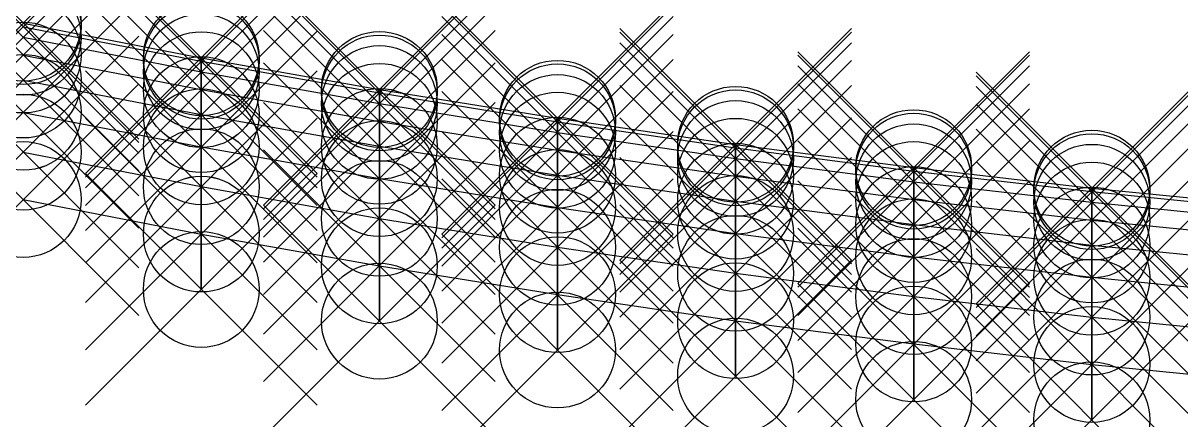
# Model space of a CAD drawing. Header units: inches. Extents: x 0.5 to 40.5, y -2.1 to 1.9.
# Drawn here: x 0.5 to 10.5, y -1.56 to 1.87 of the extents above; entities that cross this region are included whole.
import ezdxf

# ---------------------------------------------------------------- set-up
doc = ezdxf.new("R2010")
doc.units = ezdxf.units.IN
doc.header["$MEASUREMENT"] = 0
doc.header["$PDMODE"] = 35
for name, color, linetype in [('GF_Glass_01', 210, 'Continuous'), ('GF_Glass_04', 210, 'Continuous'), ('GF_Glass_05', 210, 'Continuous'), ('MF_horizontal', 104, 'Continuous'), ('MF_vertical', 44, 'Continuous'), ('NF_Glassload', 150, 'Continuous'), ('NF_RestraintsXYZ', 70, 'Continuous'), ('NF_Windload_01', 40, 'Continuous'), ('NF_Windload_02', 40, 'Continuous'), ('NF_Windload_03', 40, 'Continuous'), ('NF_Windload_04', 40, 'Continuous'), ('NF_Windload_05', 40, 'Continuous'), ('NF_Windload_06', 40, 'Continuous'), ('NF_Windload_07', 40, 'Continuous'), ('NF_Windload_08', 40, 'Continuous'), ('NF_Windload_09', 40, 'Continuous'), ('NF_Windload_10', 40, 'Continuous'), ('NF_Windload_11', 40, 'Continuous'), ('NF_Windload_12', 40, 'Continuous'), ('NF_Windload_13', 40, 'Continuous'), ('NF_Windload_14', 40, 'Continuous'), ('NF_Windload_15', 40, 'Continuous')]:
    doc.layers.add(name, color=color, linetype=linetype)

msp = doc.modelspace()

# ---------------------------------------------------------------- linework, layer by layer
for p, q in [((0.4998580888927862, 1.866313794463165, 12.5), (2.038319627354333, 1.567949660812326, 12.5)), ((0.4998580888927862, 1.835824373155242, 10.9375), (2.038319627354333, 1.537460239504407, 10.9375)), ((0.4998580888927862, 1.835819326739073, 14.0625), (2.038319627354333, 1.537455193088235, 14.0625)), ((0.4998580888927862, 1.744179142502479, 9.375), (2.038319627354333, 1.44581500885164, 9.375000000000004)), ((0.4998580888927862, 1.744174097153353, 15.625), (2.038319627354333, 1.445809963502516, 15.625)), ((0.4998580888927862, 1.590870448613697, 17.1875), (2.038319627354333, 1.292506314962858, 17.1875)), ((0.4998580888927862, 1.590865798106597, 7.8125), (2.038319627354333, 1.292501664455759, 7.8125)), ((2.038319627354333, 1.567949660812326, 12.5), (3.576781165815879, 1.294282556165435, 12.5)), ((2.038319627354333, 1.537455193088235, 14.0625), (2.038319627354333, 1.567949660812326, 12.5)), ((2.038319627354333, 1.567949660812326, 12.5), (2.038319627354333, 1.537460239504405, 10.9375)), ((2.038319627354333, 1.537460239504405, 10.9375), (3.57678116581588, 1.263793134857514, 10.9375)), ((2.038319627354333, 1.537460239504405, 10.9375), (2.038319627354333, 1.445815008851641, 9.375)), ((2.038319627354333, 1.537455193088235, 14.0625), (3.57678116581588, 1.263788088441342, 14.0625)), ((2.038319627354333, 1.445809963502515, 15.625), (2.038319627354333, 1.537455193088235, 14.0625)), ((2.038319627354333, 1.445815008851641, 9.375), (3.57678116581588, 1.172147904204748, 9.375)), ((2.038319627354333, 1.445815008851641, 9.375), (2.038319627354333, 1.292501664455759, 7.8125)), ((2.038319627354333, 1.445809963502515, 15.625), (3.576781165815879, 1.172142858855623, 15.625)), ((2.038319627354333, 1.292506314962858, 17.1875), (2.038319627354333, 1.445809963502515, 15.625)), ((0.4998580888927862, 1.37522557241392, 18.74999999999999), (2.038319627354333, 1.07686143876305, 18.75000000000001)), ((0.4998580888927862, 1.37520574255595, 6.250000000000005), (2.038319627354333, 1.076841608905084, 6.25)), ((2.038319627354333, 1.292506314962858, 17.1875), (3.576781165815879, 1.018839210315965, 17.1875)), ((2.038319627354333, 1.07686143876305, 18.75), (2.038319627354333, 1.292506314962858, 17.1875)), ((2.038319627354333, 1.292501664455759, 7.8125), (3.57678116581588, 1.018834559808866, 7.8125)), ((2.038319627354333, 1.292501664455759, 7.8125), (2.038319627354333, 1.076841608905084, 6.25)), ((3.57678116581588, 1.294282556165434, 12.5), (5.115242704277426, 1.045074028357094, 12.5)), ((3.57678116581588, 1.263788088441342, 14.0625), (3.57678116581588, 1.294282556165434, 12.5)), ((3.57678116581588, 1.294282556165434, 12.5), (3.57678116581588, 1.263793134857512, 10.9375)), ((3.57678116581588, 1.263793134857512, 10.9375), (5.115242704277427, 1.014584607049174, 10.9375)), ((3.57678116581588, 1.263793134857512, 10.9375), (3.57678116581588, 1.17214790420475, 9.375)), ((3.57678116581588, 1.263788088441342, 14.0625), (5.115242704277427, 1.014579560633002, 14.0625)), ((3.576781165815879, 1.172142858855623, 15.625), (3.57678116581588, 1.263788088441342, 14.0625)), ((3.57678116581588, 1.17214790420475, 9.375), (5.115242704277428, 0.9229393763964091, 9.374999999999996)), ((3.57678116581588, 1.17214790420475, 9.375), (3.57678116581588, 1.018834559808867, 7.812500000000001)), ((3.576781165815879, 1.172142858855623, 15.625), (5.115242704277427, 0.9229343310472846, 15.625)), ((3.57678116581588, 1.018839210315964, 17.1875), (3.576781165815879, 1.172142858855623, 15.625)), ((0.4998580888927862, 1.096452684824882, 20.31249999999995), (2.038319627354333, 0.7980885511738067, 20.3125)), ((0.4998580888927862, 1.096424796415012, 4.687500000000044), (2.038319627354333, 0.798060662763944, 4.6875)), ((2.038319627354333, 1.07686143876305, 18.75), (3.576781165815879, 0.8031943341161587, 18.74999999999999)), ((2.038319627354333, 0.7980885511738067, 20.3125), (2.038319627354333, 1.07686143876305, 18.75)), ((2.038319627354333, 1.076841608905084, 6.25), (3.576781165815879, 0.803174504258191, 6.249999999999998)), ((2.038319627354333, 1.076841608905084, 6.25), (2.038319627354333, 0.7980606627639444, 4.687500000000002)), ((3.57678116581588, 1.018839210315964, 17.1875), (5.115242704277426, 0.7696306825076271, 17.1875)), ((3.57678116581588, 0.80319433411616, 18.75), (3.57678116581588, 1.018839210315964, 17.1875)), ((3.57678116581588, 1.018834559808867, 7.812500000000001), (5.115242704277427, 0.7696260320005286, 7.812499999999998)), ((3.57678116581588, 1.018834559808867, 7.812500000000001), (3.576781165815879, 0.803174504258191, 6.249999999999998)), ((5.115242704277426, 1.045074028357094, 12.5), (6.653704242738973, 0.8201172335766167, 12.5)), ((5.115242704277427, 1.014579560633002, 14.0625), (5.115242704277426, 1.045074028357094, 12.5)), ((5.115242704277426, 1.045074028357094, 12.5), (5.115242704277427, 1.014584607049174, 10.9375)), ((5.115242704277427, 1.014584607049174, 10.9375), (6.653704242738973, 0.7896278122686964, 10.9375)), ((5.115242704277427, 1.014584607049174, 10.9375), (5.115242704277428, 0.9229393763964091, 9.374999999999996)), ((5.115242704277427, 1.014579560633002, 14.0625), (6.653704242738973, 0.7896227658525249, 14.0625)), ((5.115242704277427, 0.9229343310472846, 15.625), (5.115242704277427, 1.014579560633002, 14.0625)), ((5.115242704277428, 0.9229393763964091, 9.374999999999996), (6.653704242738973, 0.6979825816159327, 9.375)), ((5.115242704277428, 0.9229393763964091, 9.374999999999996), (5.115242704277427, 0.7696260320005286, 7.812499999999998)), ((5.115242704277427, 0.9229343310472846, 15.625), (6.653704242738973, 0.6979775362668064, 15.625)), ((5.115242704277426, 0.7696306825076271, 17.1875), (5.115242704277427, 0.9229343310472846, 15.625)), ((3.57678116581588, 0.80319433411616, 18.75), (5.115242704277428, 0.553985806307818, 18.75)), ((3.576781165815879, 0.5244214465269164, 20.3125), (3.57678116581588, 0.80319433411616, 18.75)), ((3.576781165815879, 0.803174504258191, 6.249999999999998), (5.115242704277428, 0.553965976449853, 6.25)), ((3.576781165815879, 0.803174504258191, 6.249999999999998), (3.57678116581588, 0.5243935581170511, 4.687499999999998)), ((6.653704242738972, 0.820117233576618, 12.5), (8.192165781200522, 0.6192357158043666, 12.5)), ((6.653704242738973, 0.7896227658525249, 14.0625), (6.653704242738972, 0.820117233576618, 12.5)), ((6.653704242738972, 0.820117233576618, 12.5), (6.653704242738973, 0.7896278122686964, 10.9375)), ((0.4998580888927862, 0.7533065046533451, 21.8749999999999), (2.038319627354333, 0.4549423710020775, 21.87500000000001)), ((0.4998580888927862, 0.7532831654543151, 3.125000000000098), (2.038319627354332, 0.4549190318030539, 3.125)), ((2.038319627354333, 0.7980885511738067, 20.3125), (3.576781165815879, 0.5244214465269164, 20.3125)), ((2.038319627354333, 0.4549423710020775, 21.87500000000001), (2.038319627354333, 0.7980885511738067, 20.3125)), ((2.038319627354333, 0.7980606627639444, 4.687500000000002), (3.57678116581588, 0.5243935581170509, 4.687499999999999)), ((2.038319627354333, 0.7980606627639444, 4.687500000000002), (2.038319627354333, 0.4549190318030536, 3.125000000000001)), ((5.115242704277426, 0.7696306825076271, 17.1875), (6.653704242738973, 0.5446738877271495, 17.1875)), ((5.115242704277428, 0.553985806307818, 18.75), (5.115242704277426, 0.7696306825076271, 17.1875)), ((5.115242704277427, 0.7696260320005286, 7.812499999999998), (6.653704242738973, 0.5446692372200499, 7.8125)), ((5.115242704277427, 0.7696260320005286, 7.812499999999998), (5.115242704277428, 0.553965976449853, 6.25)), ((6.653704242738973, 0.7896278122686964, 10.9375), (8.192165781200522, 0.5887462944964453, 10.9375)), ((6.653704242738973, 0.7896278122686964, 10.9375), (6.653704242738973, 0.6979825816159329, 9.375)), ((6.653704242738973, 0.7896227658525249, 14.0625), (8.19216578120052, 0.5887412480802754, 14.0625)), ((6.653704242738973, 0.6979775362668064, 15.625), (6.653704242738973, 0.7896227658525249, 14.0625)), ((6.653704242738973, 0.6979825816159329, 9.375), (8.192165781200522, 0.4971010638436819, 9.375)), ((6.653704242738973, 0.6979825816159329, 9.375), (6.653704242738973, 0.5446692372200499, 7.8125)), ((6.653704242738973, 0.6979775362668064, 15.625), (8.19216578120052, 0.497096018494555, 15.625)), ((6.653704242738973, 0.5446738877271491, 17.1875), (6.653704242738973, 0.6979775362668064, 15.625)), ((8.192165781200522, 0.6192357158043666, 12.5), (9.730627319662066, 0.4422823672286929, 12.5)), ((8.19216578120052, 0.5887412480802754, 14.0625), (8.192165781200522, 0.6192357158043666, 12.5)), ((8.192165781200522, 0.6192357158043666, 12.5), (8.192165781200522, 0.5887462944964453, 10.9375)), ((3.576781165815879, 0.5244214465269164, 20.3125), (5.115242704277428, 0.2752129187185774, 20.3125)), ((3.576781165815879, 0.1812752663551869, 21.875), (3.576781165815879, 0.5244214465269164, 20.3125)), ((3.57678116581588, 0.5243935581170511, 4.687499999999998), (5.115242704277427, 0.2751850303087136, 4.687499999999999)), ((3.57678116581588, 0.5243935581170511, 4.687499999999998), (3.57678116581588, 0.1812519271561607, 3.125)), ((5.115242704277428, 0.553985806307818, 18.75), (6.653704242738973, 0.3290290115273394, 18.75)), ((5.115242704277428, 0.2752129187185774, 20.3125), (5.115242704277428, 0.553985806307818, 18.75)), ((5.115242704277428, 0.553965976449853, 6.25), (6.653704242738973, 0.3290091816693738, 6.25)), ((5.115242704277428, 0.553965976449853, 6.25), (5.115242704277427, 0.2751850303087136, 4.687499999999999)), ((6.653704242738973, 0.5446738877271491, 17.1875), (8.192165781200522, 0.3437923699548976, 17.1875)), ((6.653704242738973, 0.3290290115273383, 18.75), (6.653704242738973, 0.5446738877271491, 17.1875)), ((6.653704242738973, 0.5446692372200499, 7.8125), (8.192165781200522, 0.343787719447801, 7.8125)), ((6.653704242738973, 0.5446692372200499, 7.8125), (6.653704242738973, 0.3290091816693739, 6.25)), ((8.192165781200522, 0.5887462944964453, 10.9375), (9.730627319662068, 0.4117929459207716, 10.9375)), ((8.192165781200522, 0.5887462944964453, 10.9375), (8.192165781200522, 0.4971010638436819, 9.375)), ((8.19216578120052, 0.5887412480802754, 14.0625), (9.73062731966207, 0.4117878995046004, 14.0625)), ((8.19216578120052, 0.497096018494555, 15.625), (8.19216578120052, 0.5887412480802754, 14.0625)), ((2.038319627354333, 0.4549423710020775, 21.87500000000001), (3.576781165815879, 0.1812752663551856, 21.875)), ((2.038319627354333, 0.04563423824551552, 23.4375), (2.038319627354333, 0.4549423710020775, 21.87500000000001)), ((2.038319627354333, 0.4549190318030536, 3.125000000000001), (3.576781165815879, 0.1812519271561607, 3.125)), ((2.038319627354333, 0.4549190318030536, 3.125000000000001), (2.038319627354332, 0.04562469067626623, 1.5625)), ((8.192165781200522, 0.4971010638436819, 9.375), (9.73062731966207, 0.3201477152680068, 9.375)), ((8.192165781200522, 0.4971010638436819, 9.375), (8.192165781200522, 0.343787719447801, 7.8125)), ((8.19216578120052, 0.497096018494555, 15.625), (9.73062731966207, 0.3201426699188815, 15.625)), ((8.192165781200522, 0.3437923699548976, 17.1875), (8.19216578120052, 0.497096018494555, 15.625)), ((9.730627319662066, 0.4422823672286929, 12.5), (11.26908885812362, 0.289138556306107, 12.5)), ((9.73062731966207, 0.4117878995046004, 14.0625), (9.730627319662066, 0.4422823672286929, 12.5)), ((9.730627319662066, 0.4422823672286929, 12.5), (9.730627319662068, 0.4117929459207716, 10.9375)), ((9.730627319662068, 0.4117929459207716, 10.9375), (11.26908885812362, 0.2586491349981854, 10.9375)), ((9.730627319662068, 0.4117929459207716, 10.9375), (9.73062731966207, 0.3201477152680068, 9.375)), ((9.73062731966207, 0.4117878995046004, 14.0625), (11.26908885812361, 0.2586440885820139, 14.0625)), ((9.73062731966207, 0.3201426699188815, 15.625), (9.73062731966207, 0.4117878995046004, 14.0625)), ((0.4998580888927862, 0.3439983718965107, 23.43749999999996), (2.038319627354333, 0.04563423824551552, 23.4375)), ((0.4998580888927862, 0.3439888243272607, 1.562500000000041), (2.038319627354333, 0.04562469067626629, 1.5625)), ((6.653704242738973, 0.3290290115273383, 18.75), (8.19216578120052, 0.1281474937550909, 18.75)), ((6.653704242738972, 0.05025612393809692, 20.3125), (6.653704242738973, 0.3290290115273383, 18.75)), ((6.653704242738973, 0.3290091816693739, 6.25), (8.192165781200522, 0.128127663897125, 6.249999999999998)), ((6.653704242738973, 0.3290091816693739, 6.25), (6.653704242738975, 0.05022823552823572, 4.6875)), ((8.192165781200522, 0.3437923699548976, 17.1875), (9.73062731966207, 0.1668390213792246, 17.1875)), ((8.19216578120052, 0.1281474937550909, 18.75), (8.192165781200522, 0.3437923699548976, 17.1875)), ((8.192165781200522, 0.343787719447801, 7.8125), (9.73062731966207, 0.1668343708721265, 7.8125)), ((8.192165781200522, 0.343787719447801, 7.8125), (8.192165781200522, 0.128127663897125, 6.249999999999998)), ((9.73062731966207, 0.3201477152680068, 9.375), (11.26908885812362, 0.1670039043454218, 9.375000000000002)), ((9.73062731966207, 0.3201477152680068, 9.375), (9.73062731966207, 0.1668343708721265, 7.8125)), ((9.73062731966207, 0.3201426699188815, 15.625), (11.26908885812362, 0.1669988589962942, 15.625)), ((9.73062731966207, 0.1668390213792246, 17.1875), (9.73062731966207, 0.3201426699188815, 15.625)), ((5.115242704277428, 0.2752129187185774, 20.3125), (6.653704242738972, 0.05025612393809692, 20.3125)), ((5.115242704277426, -0.0679332614531533, 21.875), (5.115242704277428, 0.2752129187185774, 20.3125)), ((5.115242704277427, 0.2751850303087136, 4.687499999999999), (6.653704242738973, 0.05022823552823572, 4.6875)), ((5.115242704277427, 0.2751850303087136, 4.687499999999999), (5.115242704277428, -0.06795660065217693, 3.125)), ((3.576781165815879, 0.1812752663551869, 21.875), (5.115242704277426, -0.0679332614531533, 21.875)), ((3.576781165815881, -0.2280328664013789, 23.4375), (3.576781165815879, 0.1812752663551869, 21.875)), ((3.57678116581588, 0.1812519271561607, 3.125), (5.115242704277428, -0.06795660065217693, 3.125)), ((3.57678116581588, 0.1812519271561607, 3.125), (3.57678116581588, -0.2280424139706262, 1.5625)), ((8.19216578120052, 0.1281474937550909, 18.75), (9.73062731966207, -0.04880585482058489, 18.75)), ((8.192165781200522, -0.1506253938341528, 20.3125), (8.19216578120052, 0.1281474937550909, 18.75)), ((8.192165781200522, 0.128127663897125, 6.249999999999998), (9.73062731966207, -0.04882568467854975, 6.25)), ((8.192165781200522, 0.128127663897125, 6.249999999999998), (8.192165781200522, -0.1506532822440152, 4.6875)), ((9.73062731966207, 0.1668390213792246, 17.1875), (11.26908885812361, 0.01369521045663769, 17.1875)), ((9.73062731966207, -0.04880585482058489, 18.75), (9.73062731966207, 0.1668390213792246, 17.1875)), ((9.73062731966207, 0.1668343708721265, 7.8125), (11.26908885812362, 0.01369055994954047, 7.812499999999999)), ((9.73062731966207, 0.1668343708721265, 7.8125), (9.73062731966207, -0.04882568467854975, 6.25)), ((2.038319627354333, 0.04563423824551552, 23.4375), (3.57678116581588, -0.2280328664013812, 23.4375)), ((2.038319627354333, -0.432242000155829, 25), (2.038319627354333, 0.04563423824551552, 23.4375)), ((2.038319627354332, 0.04562469067626623, 1.5625), (3.57678116581588, -0.2280424139706262, 1.5625)), ((2.038319627354332, 0.04562469067626623, 1.5625), (2.038319627354333, -0.4322420001558274)), ((6.653704242738972, 0.05025612393809692, 20.3125), (8.192165781200522, -0.1506253938341528, 20.3125)), ((6.653704242738973, -0.2928900562336327, 21.875), (6.653704242738972, 0.05025612393809692, 20.3125)), ((6.653704242738975, 0.05022823552823572, 4.6875), (8.192165781200522, -0.1506532822440152, 4.6875)), ((6.653704242738975, 0.05022823552823572, 4.6875), (6.653704242738972, -0.2929133954326548, 3.125)), ((5.115242704277426, -0.0679332614531533, 21.875), (6.653704242738973, -0.2928900562336321, 21.875)), ((5.115242704277428, -0.4772413942097171, 23.4375), (5.115242704277426, -0.0679332614531533, 21.875)), ((5.115242704277428, -0.06795660065217693, 3.125), (6.653704242738972, -0.2929133954326548, 3.125)), ((5.115242704277428, -0.06795660065217693, 3.125), (5.115242704277427, -0.4772509417789638, 1.5625)), ((9.73062731966207, -0.04880585482058489, 18.75), (11.26908885812361, -0.2019496657431701, 18.75)), ((9.73062731966207, -0.3275787424098273, 20.3125), (9.73062731966207, -0.04880585482058489, 18.75)), ((9.73062731966207, -0.04882568467854975, 6.25), (11.26908885812362, -0.2019694956011361, 6.25)), ((9.73062731966207, -0.04882568467854975, 6.25), (9.73062731966207, -0.3276066308196895, 4.6875)), ((8.192165781200522, -0.1506253938341528, 20.3125), (9.73062731966207, -0.3275787424098273, 20.3125)), ((8.192165781200524, -0.4937715740058825, 21.875), (8.192165781200522, -0.1506253938341528, 20.3125)), ((8.192165781200522, -0.1506532822440152, 4.6875), (9.73062731966207, -0.3276066308196895, 4.6875)), ((8.192165781200522, -0.1506532822440152, 4.6875), (8.192165781200522, -0.4937949132049048, 3.125)), ((3.576781165815881, -0.2280328664013789, 23.4375), (5.115242704277428, -0.4772413942097171, 23.4375)), ((3.57678116581588, -0.7059091048027206, 25), (3.576781165815881, -0.2280328664013789, 23.4375)), ((3.57678116581588, -0.2280424139706262, 1.5625), (5.115242704277427, -0.4772509417789638, 1.5625)), ((3.57678116581588, -0.2280424139706262, 1.5625), (3.57678116581588, -0.7059091048027204)), ((6.653704242738973, -0.2928900562336327, 21.875), (8.192165781200524, -0.4937715740058825, 21.875)), ((6.653704242738972, -0.7021981889901948, 23.4375), (6.653704242738973, -0.2928900562336327, 21.875)), ((6.653704242738972, -0.2929133954326548, 3.125), (8.192165781200522, -0.4937949132049048, 3.125)), ((6.653704242738972, -0.2929133954326548, 3.125), (6.653704242738973, -0.7022077365594422, 1.5625)), ((9.73062731966207, -0.3275787424098273, 20.3125), (11.26908885812362, -0.4807225533324122, 20.3125)), ((9.73062731966207, -0.6707249225815555, 21.87499999999999), (9.73062731966207, -0.3275787424098273, 20.3125)), ((9.73062731966207, -0.3276066308196895, 4.6875), (11.26908885812362, -0.4807504417422755, 4.6875)), ((9.73062731966207, -0.3276066308196895, 4.6875), (9.73062731966207, -0.6707482617805793, 3.125)), ((5.115242704277428, -0.4772413942097171, 23.4375), (6.653704242738973, -0.7021981889901945, 23.4375)), ((5.115242704277428, -0.9551176326110604, 25), (5.115242704277428, -0.4772413942097171, 23.4375)), ((5.115242704277427, -0.4772509417789638, 1.5625), (6.653704242738973, -0.7022077365594422, 1.5625)), ((5.115242704277427, -0.4772509417789638, 1.5625), (5.115242704277428, -0.9551176326110602)), ((8.192165781200524, -0.4937715740058825, 21.875), (9.73062731966207, -0.6707249225815555, 21.87499999999999)), ((8.192165781200522, -0.9030797067624441, 23.4375), (8.192165781200524, -0.4937715740058825, 21.875)), ((8.192165781200522, -0.4937949132049048, 3.125), (9.73062731966207, -0.6707482617805793, 3.125)), ((8.192165781200522, -0.4937949132049048, 3.125), (8.192165781200522, -0.9030892543316931, 1.5625)), ((9.73062731966207, -0.6707249225815555, 21.87499999999999), (11.26908885812361, -0.8238687335041436, 21.875)), ((9.73062731966207, -1.080033055338121, 23.4375), (9.73062731966207, -0.6707249225815555, 21.87499999999999)), ((9.73062731966207, -0.6707482617805793, 3.125), (11.26908885812361, -0.8238920727031664, 3.124999999999999)), ((9.73062731966207, -0.6707482617805793, 3.125), (9.73062731966207, -1.080042602907367, 1.5625)), ((6.653704242738972, -0.7021981889901948, 23.4375), (8.192165781200522, -0.9030797067624441, 23.4375)), ((6.653704242738973, -1.180074427391538, 25), (6.653704242738972, -0.7021981889901948, 23.4375)), ((6.653704242738973, -0.7022077365594422, 1.5625), (8.192165781200522, -0.9030892543316931, 1.5625)), ((6.653704242738973, -0.7022077365594422, 1.5625), (6.653704242738973, -1.180074427391536)), ((8.192165781200522, -0.9030797067624441, 23.4375), (9.73062731966207, -1.080033055338121, 23.4375)), ((8.19216578120052, -1.380955945163788, 25), (8.192165781200522, -0.9030797067624441, 23.4375)), ((8.192165781200522, -0.9030892543316931, 1.5625), (9.73062731966207, -1.080042602907367, 1.5625)), ((8.192165781200522, -0.9030892543316931, 1.5625), (8.192165781200522, -1.380955945163787)), ((9.73062731966207, -1.080033055338121, 23.4375), (11.26908885812361, -1.233176866260707, 23.4375)), ((9.73062731966207, -1.557909293739462, 25), (9.73062731966207, -1.080033055338121, 23.4375)), ((9.73062731966207, -1.080042602907367, 1.5625), (11.26908885812361, -1.233186413829952, 1.5625)), ((9.73062731966207, -1.080042602907367, 1.5625), (9.73062731966207, -1.557909293739461))]:
    msp.add_line(p, q)
at = {"layer": 'GF_Glass_01'}
for p in [(3.576781165815873, -0.228042413970613, 1.5625), (5.115242704277421, -0.4772509417789506, 1.5625), (3.57678116581588, -0.7059091048027204), (5.115242704277428, -0.9551176326110602)]:
    msp.add_point(p, dxfattribs=at)
at = {"layer": 'GF_Glass_04'}
for p in [(3.576781165815873, 1.018839210315976, 17.1875), (3.576781165815822, 0.8031943341161805, 18.75), (5.115242704277368, 0.7696306825076475, 17.1875), (5.11524270427737, 0.5539858063078384, 18.75)]:
    msp.add_point(p, dxfattribs=at)
at = {"layer": 'GF_Glass_05'}
for p in [(8.192165781200515, -0.9030797067624309, 23.4375), (9.730627319662062, -1.080033055338107, 23.4375), (8.19216578120052, -1.380955945163788, 25), (9.73062731966207, -1.557909293739462, 25)]:
    msp.add_point(p, dxfattribs=at)
at = {"layer": 'MF_horizontal'}
for p, q in [((0.4998580888927791, 1.866313794463177, 12.5), (2.038319627354326, 1.567949660812338, 12.5)), ((0.4998580888927791, 1.835824373155255, 10.9375), (2.038319627354326, 1.537460239504419, 10.9375)), ((0.4998580888927791, 1.835819326739085, 14.0625), (2.038319627354326, 1.537455193088247, 14.0625)), ((0.4998580888927791, 1.744179142502491, 9.375), (2.038319627354326, 1.445815008851652, 9.375000000000004)), ((0.4998580888927791, 1.744174097153366, 15.625), (2.038319627354326, 1.445809963502528, 15.625)), ((0.4998580888927791, 1.590870448613709, 17.1875), (2.038319627354326, 1.29250631496287, 17.1875)), ((0.4998580888927791, 1.590865798106609, 7.8125), (2.038319627354326, 1.292501664455772, 7.8125)), ((2.038319627354326, 1.567949660812338, 12.5), (3.576781165815873, 1.294282556165447, 12.5)), ((2.038319627354326, 1.537460239504418, 10.9375), (3.576781165815873, 1.263793134857526, 10.9375)), ((2.038319627354326, 1.537455193088247, 14.0625), (3.576781165815873, 1.263788088441354, 14.0625)), ((2.038319627354326, 1.445815008851653, 9.375), (3.576781165815873, 1.17214790420476, 9.375)), ((2.038319627354326, 1.445809963502527, 15.625), (3.576781165815873, 1.172142858855635, 15.625)), ((0.4998580888927791, 1.375225572413932, 18.74999999999999), (2.038319627354326, 1.076861438763062, 18.75000000000001)), ((0.4998580888927791, 1.375205742555963, 6.250000000000005), (2.038319627354326, 1.076841608905096, 6.25)), ((2.038319627354326, 1.29250631496287, 17.1875), (3.576781165815873, 1.018839210315977, 17.1875)), ((2.038319627354326, 1.292501664455772, 7.8125), (3.576781165815873, 1.018834559808879, 7.8125)), ((3.576781165815873, 1.294282556165446, 12.5), (5.115242704277421, 1.045074028357106, 12.5)), ((3.576781165815873, 1.263793134857524, 10.9375), (5.115242704277421, 1.014584607049186, 10.9375)), ((3.576781165815873, 1.263788088441354, 14.0625), (5.115242704277421, 1.014579560633014, 14.0625)), ((3.576781165815873, 1.172147904204762, 9.375), (5.115242704277421, 0.9229393763964213, 9.374999999999996)), ((3.576781165815873, 1.172142858855635, 15.625), (5.115242704277421, 0.9229343310472968, 15.625)), ((0.4998580888927791, 1.096452684824895, 20.31249999999995), (2.038319627354326, 0.7980885511738189, 20.3125)), ((0.4998580888927791, 1.096424796415024, 4.687500000000044), (2.038319627354326, 0.7980606627639563, 4.6875)), ((2.038319627354326, 1.076861438763062, 18.75), (3.576781165815873, 0.8031943341161709, 18.74999999999999)), ((2.038319627354326, 1.076841608905096, 6.25), (3.576781165815873, 0.8031745042582032, 6.249999999999998)), ((3.576781165815873, 1.018839210315976, 17.1875), (5.115242704277421, 0.7696306825076393, 17.1875)), ((3.576781165815873, 1.018834559808879, 7.812500000000001), (5.115242704277421, 0.7696260320005408, 7.812499999999998)), ((5.115242704277421, 1.045074028357106, 12.5), (6.653704242738968, 0.8201172335766289, 12.5)), ((5.115242704277421, 1.014584607049186, 10.9375), (6.653704242738968, 0.7896278122687086, 10.9375)), ((5.115242704277421, 1.014579560633014, 14.0625), (6.653704242738968, 0.7896227658525371, 14.0625)), ((5.115242704277421, 0.9229393763964213, 9.374999999999996), (6.653704242738968, 0.697982581615945, 9.375)), ((5.115242704277421, 0.9229343310472968, 15.625), (6.653704242738968, 0.6979775362668186, 15.625)), ((3.576781165815873, 0.8031943341161722, 18.75), (5.115242704277421, 0.5539858063078302, 18.75)), ((3.576781165815873, 0.8031745042582032, 6.249999999999998), (5.115242704277421, 0.5539659764498652, 6.25)), ((6.653704242738968, 0.8201172335766302, 12.5), (8.192165781200515, 0.6192357158043789, 12.5)), ((0.4998580888927791, 0.7533065046533574, 21.8749999999999), (2.038319627354326, 0.4549423710020897, 21.87500000000001)), ((0.4998580888927791, 0.7532831654543273, 3.125000000000098), (2.038319627354326, 0.4549190318030661, 3.125)), ((2.038319627354326, 0.7980885511738189, 20.3125), (3.576781165815873, 0.5244214465269286, 20.3125)), ((2.038319627354326, 0.7980606627639566, 4.687500000000002), (3.576781165815873, 0.5243935581170631, 4.687499999999999)), ((5.115242704277421, 0.7696306825076393, 17.1875), (6.653704242738968, 0.5446738877271617, 17.1875)), ((5.115242704277421, 0.7696260320005408, 7.812499999999998), (6.653704242738968, 0.5446692372200621, 7.8125)), ((6.653704242738968, 0.7896278122687086, 10.9375), (8.192165781200515, 0.5887462944964575, 10.9375)), ((6.653704242738968, 0.7896227658525371, 14.0625), (8.192165781200515, 0.5887412480802876, 14.0625)), ((6.653704242738968, 0.6979825816159451, 9.375), (8.192165781200515, 0.4971010638436941, 9.375)), ((6.653704242738968, 0.6979775362668186, 15.625), (8.192165781200515, 0.4970960184945672, 15.625)), ((8.192165781200515, 0.6192357158043789, 12.5), (9.730627319662062, 0.4422823672287051, 12.5)), ((3.576781165815873, 0.5244214465269286, 20.3125), (5.115242704277421, 0.2752129187185895, 20.3125)), ((3.576781165815873, 0.5243935581170633, 4.687499999999998), (5.115242704277421, 0.2751850303087258, 4.687499999999999)), ((5.115242704277421, 0.5539858063078302, 18.75), (6.653704242738968, 0.3290290115273516, 18.75)), ((5.115242704277421, 0.5539659764498652, 6.25), (6.653704242738968, 0.329009181669386, 6.25)), ((6.653704242738968, 0.5446738877271613, 17.1875), (8.192165781200515, 0.3437923699549098, 17.1875)), ((6.653704242738968, 0.5446692372200621, 7.8125), (8.192165781200515, 0.3437877194478132, 7.8125)), ((8.192165781200515, 0.5887462944964575, 10.9375), (9.730627319662062, 0.4117929459207839, 10.9375)), ((8.192165781200515, 0.5887412480802876, 14.0625), (9.730627319662062, 0.4117878995046126, 14.0625)), ((2.038319627354326, 0.4549423710020897, 21.87500000000001), (3.576781165815873, 0.1812752663551978, 21.875)), ((2.038319627354326, 0.4549190318030658, 3.125000000000001), (3.576781165815873, 0.1812519271561729, 3.125)), ((8.192165781200515, 0.4971010638436941, 9.375), (9.730627319662062, 0.320147715268019, 9.375)), ((8.192165781200515, 0.4970960184945672, 15.625), (9.730627319662062, 0.3201426699188937, 15.625)), ((9.730627319662062, 0.4422823672287051, 12.5), (11.26908885812361, 0.2891385563061192, 12.5)), ((9.730627319662062, 0.4117929459207839, 10.9375), (11.26908885812361, 0.2586491349981975, 10.9375)), ((9.730627319662062, 0.4117878995046126, 14.0625), (11.26908885812361, 0.2586440885820261, 14.0625)), ((0.4998580888927791, 0.3439983718965229, 23.43749999999996), (2.038319627354326, 0.0456342382455277, 23.4375)), ((0.4998580888927791, 0.343988824327273, 1.562500000000041), (2.038319627354326, 0.04562469067627847, 1.5625)), ((6.653704242738968, 0.3290290115273505, 18.75), (8.192165781200515, 0.1281474937551031, 18.75)), ((6.653704242738968, 0.3290091816693861, 6.25), (8.192165781200515, 0.1281276638971372, 6.249999999999998)), ((8.192165781200515, 0.3437923699549098, 17.1875), (9.730627319662062, 0.1668390213792368, 17.1875)), ((8.192165781200515, 0.3437877194478132, 7.8125), (9.730627319662062, 0.1668343708721387, 7.8125)), ((9.730627319662062, 0.320147715268019, 9.375), (11.26908885812361, 0.167003904345434, 9.375000000000002)), ((9.730627319662062, 0.3201426699188937, 15.625), (11.26908885812361, 0.1669988589963064, 15.625)), ((5.115242704277421, 0.2752129187185895, 20.3125), (6.653704242738968, 0.0502561239381091, 20.3125)), ((5.115242704277421, 0.2751850303087258, 4.687499999999999), (6.653704242738968, 0.0502282355282479, 4.6875)), ((3.576781165815873, 0.1812752663551991, 21.875), (5.115242704277421, -0.06793326145314112, 21.875)), ((3.576781165815873, 0.1812519271561729, 3.125), (5.115242704277421, -0.06795660065216474, 3.125)), ((8.192165781200515, 0.1281474937551031, 18.75), (9.730627319662062, -0.0488058548205727, 18.75)), ((8.192165781200515, 0.1281276638971372, 6.249999999999998), (9.730627319662062, -0.04882568467853757, 6.25)), ((9.730627319662062, 0.1668390213792368, 17.1875), (11.26908885812361, 0.01369521045664987, 17.1875)), ((9.730627319662062, 0.1668343708721387, 7.8125), (11.26908885812361, 0.01369055994955265, 7.812499999999999)), ((2.038319627354326, 0.0456342382455277, 23.4375), (3.576781165815873, -0.228032866401369, 23.4375)), ((2.038319627354326, 0.04562469067627842, 1.5625), (3.576781165815873, -0.228042413970614, 1.5625)), ((6.653704242738968, 0.0502561239381091, 20.3125), (8.192165781200515, -0.1506253938341406, 20.3125)), ((6.653704242738968, 0.0502282355282479, 4.6875), (8.192165781200515, -0.150653282244003, 4.6875)), ((5.115242704277421, -0.06793326145314112, 21.875), (6.653704242738968, -0.29289005623362, 21.875)), ((5.115242704277421, -0.06795660065216474, 3.125), (6.653704242738968, -0.2929133954326426, 3.125)), ((9.730627319662062, -0.0488058548205727, 18.75), (11.26908885812361, -0.2019496657431579, 18.75)), ((9.730627319662062, -0.04882568467853757, 6.25), (11.26908885812361, -0.2019694956011239, 6.25)), ((8.192165781200515, -0.1506253938341406, 20.3125), (9.730627319662062, -0.3275787424098151, 20.3125)), ((8.192165781200515, -0.150653282244003, 4.6875), (9.730627319662062, -0.3276066308196773, 4.6875)), ((3.576781165815873, -0.2280328664013667, 23.4375), (5.115242704277421, -0.4772413942097049, 23.4375)), ((3.576781165815873, -0.228042413970614, 1.5625), (5.115242704277421, -0.4772509417789517, 1.5625)), ((6.653704242738968, -0.2928900562336205, 21.875), (8.19216578120053, -0.4937715740058702, 21.875)), ((6.653704242738968, -0.2929133954326426, 3.125), (8.192165781200515, -0.4937949132048925, 3.125)), ((9.730627319662062, -0.3275787424098151, 20.3125), (11.26908885812362, -0.4807225533324, 20.3125)), ((9.730627319662062, -0.3276066308196773, 4.6875), (11.26908885812361, -0.4807504417422633, 4.6875)), ((5.115242704277421, -0.4772413942097049, 23.4375), (6.653704242738968, -0.7021981889901823, 23.4375)), ((5.115242704277421, -0.4772509417789517, 1.5625), (6.653704242738968, -0.70220773655943, 1.5625)), ((8.19216578120053, -0.4937715740058702, 21.875), (9.730627319662062, -0.6707249225815433, 21.87499999999999)), ((8.192165781200515, -0.4937949132048925, 3.125), (9.730627319662062, -0.6707482617805671, 3.125)), ((9.730627319662062, -0.6707249225815433, 21.87499999999999), (11.26908885812361, -0.8238687335041314, 21.875)), ((9.730627319662062, -0.6707482617805671, 3.125), (11.26908885812361, -0.8238920727031542, 3.124999999999999)), ((6.653704242738968, -0.7021981889901826, 23.4375), (8.192165781200515, -0.9030797067624319, 23.4375)), ((6.653704242738968, -0.70220773655943, 1.5625), (8.192165781200515, -0.9030892543316809, 1.5625)), ((8.192165781200515, -0.9030797067624319, 23.4375), (9.730627319662062, -1.080033055338108, 23.4375)), ((8.192165781200515, -0.9030892543316809, 1.5625), (9.730627319662062, -1.080042602907354, 1.5625)), ((9.730627319662062, -1.080033055338108, 23.4375), (11.26908885812361, -1.233176866260695, 23.4375)), ((9.730627319662062, -1.080042602907354, 1.5625), (11.26908885812361, -1.23318641382994, 1.5625))]:
    msp.add_line(p, q, dxfattribs=at)
at = {"layer": 'MF_vertical'}
for p, q in [((2.03831962735434, 1.537455193088241, 14.0625), (2.03831962735434, 1.567949660812332, 12.5)), ((2.03831962735434, 1.567949660812332, 12.5), (2.03831962735434, 1.537460239504411, 10.9375)), ((2.03831962735434, 1.537460239504411, 10.9375), (2.03831962735434, 1.445815008851647, 9.375)), ((2.03831962735434, 1.445809963502521, 15.625), (2.03831962735434, 1.537455193088241, 14.0625)), ((2.03831962735434, 1.445815008851647, 9.375), (2.03831962735434, 1.292501664455765, 7.8125)), ((2.03831962735434, 1.292506314962864, 17.1875), (2.03831962735434, 1.445809963502521, 15.625)), ((2.03831962735434, 1.076861438763056, 18.75), (2.03831962735434, 1.292506314962864, 17.1875)), ((2.03831962735434, 1.292501664455765, 7.8125), (2.03831962735434, 1.07684160890509, 6.25)), ((3.576781165815888, 1.263788088441348, 14.0625), (3.576781165815888, 1.29428255616544, 12.5)), ((3.576781165815888, 1.29428255616544, 12.5), (3.576781165815888, 1.263793134857518, 10.9375)), ((3.576781165815888, 1.263793134857518, 10.9375), (3.576781165815888, 1.172147904204756, 9.375)), ((3.576781165815888, 1.172142858855629, 15.625), (3.576781165815888, 1.263788088441348, 14.0625)), ((3.576781165815888, 1.172147904204756, 9.375), (3.576781165815888, 1.018834559808873, 7.812500000000001)), ((3.576781165815888, 1.01883921031597, 17.1875), (3.576781165815888, 1.172142858855629, 15.625)), ((2.03831962735434, 0.7980885511738127, 20.3125), (2.03831962735434, 1.076861438763056, 18.75)), ((2.03831962735434, 1.07684160890509, 6.25), (2.03831962735434, 0.7980606627639504, 4.687500000000002)), ((3.576781165815888, 0.803194334116166, 18.75), (3.576781165815888, 1.01883921031597, 17.1875)), ((3.576781165815888, 1.018834559808873, 7.812500000000001), (3.576781165815888, 0.803174504258197, 6.249999999999998)), ((5.115242704277435, 1.014579560633008, 14.0625), (5.115242704277435, 1.0450740283571, 12.5)), ((5.115242704277435, 1.0450740283571, 12.5), (5.115242704277435, 1.01458460704918, 10.9375)), ((5.115242704277435, 1.01458460704918, 10.9375), (5.115242704277435, 0.9229393763964151, 9.374999999999996)), ((5.115242704277435, 0.9229343310472906, 15.625), (5.115242704277435, 1.014579560633008, 14.0625)), ((5.115242704277435, 0.9229393763964151, 9.374999999999996), (5.115242704277435, 0.7696260320005346, 7.812499999999998)), ((5.115242704277435, 0.7696306825076331, 17.1875), (5.115242704277435, 0.9229343310472906, 15.625)), ((3.576781165815888, 0.5244214465269224, 20.3125), (3.576781165815888, 0.803194334116166, 18.75)), ((3.576781165815888, 0.803174504258197, 6.249999999999998), (3.576781165815888, 0.5243935581170571, 4.687499999999998)), ((6.653704242738982, 0.7896227658525309, 14.0625), (6.653704242738982, 0.820117233576624, 12.5)), ((6.653704242738982, 0.820117233576624, 12.5), (6.653704242738982, 0.7896278122687024, 10.9375)), ((2.03831962735434, 0.4549423710020835, 21.87500000000001), (2.03831962735434, 0.7980885511738127, 20.3125)), ((2.03831962735434, 0.7980606627639504, 4.687500000000002), (2.03831962735434, 0.4549190318030596, 3.125000000000001)), ((5.115242704277435, 0.553985806307824, 18.75), (5.115242704277435, 0.7696306825076331, 17.1875)), ((5.115242704277435, 0.7696260320005346, 7.812499999999998), (5.115242704277435, 0.553965976449859, 6.25)), ((6.653704242738982, 0.7896278122687024, 10.9375), (6.653704242738982, 0.6979825816159388, 9.375)), ((6.653704242738982, 0.6979775362668124, 15.625), (6.653704242738982, 0.7896227658525309, 14.0625)), ((6.653704242738982, 0.6979825816159388, 9.375), (6.653704242738982, 0.5446692372200559, 7.8125)), ((6.653704242738982, 0.5446738877271551, 17.1875), (6.653704242738982, 0.6979775362668124, 15.625)), ((8.19216578120053, 0.5887412480802814, 14.0625), (8.19216578120053, 0.6192357158043726, 12.5)), ((8.19216578120053, 0.6192357158043726, 12.5), (8.19216578120053, 0.5887462944964513, 10.9375)), ((3.576781165815888, 0.1812752663551929, 21.875), (3.576781165815888, 0.5244214465269224, 20.3125)), ((3.576781165815888, 0.5243935581170571, 4.687499999999998), (3.576781165815888, 0.1812519271561667, 3.125)), ((5.115242704277435, 0.2752129187185834, 20.3125), (5.115242704277435, 0.553985806307824, 18.75)), ((5.115242704277435, 0.553965976449859, 6.25), (5.115242704277435, 0.2751850303087197, 4.687499999999999)), ((6.653704242738982, 0.3290290115273443, 18.75), (6.653704242738982, 0.5446738877271551, 17.1875)), ((6.653704242738982, 0.5446692372200559, 7.8125), (6.653704242738982, 0.3290091816693799, 6.25)), ((8.19216578120053, 0.5887462944964513, 10.9375), (8.19216578120053, 0.4971010638436879, 9.375)), ((8.19216578120053, 0.497096018494561, 15.625), (8.19216578120053, 0.5887412480802814, 14.0625)), ((2.03831962735434, 0.04563423824552154, 23.4375), (2.03831962735434, 0.4549423710020835, 21.87500000000001)), ((2.03831962735434, 0.4549190318030596, 3.125000000000001), (2.03831962735434, 0.04562469067627226, 1.5625)), ((8.19216578120053, 0.4971010638436879, 9.375), (8.19216578120053, 0.3437877194478071, 7.8125)), ((8.19216578120053, 0.3437923699549036, 17.1875), (8.19216578120053, 0.497096018494561, 15.625)), ((9.730627319662077, 0.4117878995046064, 14.0625), (9.73062731966207, 0.4422823672286988, 12.5)), ((9.73062731966207, 0.4422823672286988, 12.5), (9.730627319662077, 0.4117929459207776, 10.9375)), ((9.730627319662077, 0.4117929459207776, 10.9375), (9.730627319662077, 0.3201477152680129, 9.375)), ((9.730627319662077, 0.3201426699188875, 15.625), (9.730627319662077, 0.4117878995046064, 14.0625)), ((6.653704242738982, 0.05025612393810294, 20.3125), (6.653704242738982, 0.3290290115273443, 18.75)), ((6.653704242738982, 0.3290091816693799, 6.25), (6.653704242738982, 0.05022823552824174, 4.6875)), ((8.19216578120053, 0.128147493755097, 18.75), (8.19216578120053, 0.3437923699549036, 17.1875)), ((8.19216578120053, 0.3437877194478071, 7.8125), (8.19216578120053, 0.1281276638971311, 6.249999999999998)), ((9.730627319662077, 0.3201477152680129, 9.375), (9.730627319662077, 0.1668343708721325, 7.8125)), ((9.730627319662077, 0.1668390213792306, 17.1875), (9.730627319662077, 0.3201426699188875, 15.625)), ((5.115242704277435, -0.06793326145314728, 21.875), (5.115242704277435, 0.2752129187185834, 20.3125)), ((5.115242704277435, 0.2751850303087197, 4.687499999999999), (5.115242704277435, -0.0679566006521709, 3.125)), ((3.576781165815888, -0.2280328664013729, 23.4375), (3.576781165815888, 0.1812752663551929, 21.875)), ((3.576781165815888, 0.1812519271561667, 3.125), (3.576781165815888, -0.2280424139706201, 1.5625)), ((8.19216578120053, -0.1506253938341468, 20.3125), (8.19216578120053, 0.128147493755097, 18.75)), ((8.19216578120053, 0.1281276638971311, 6.249999999999998), (8.19216578120053, -0.1506532822440091, 4.6875)), ((9.730627319662077, -0.04880585482057886, 18.75), (9.730627319662077, 0.1668390213792306, 17.1875)), ((9.730627319662077, 0.1668343708721325, 7.8125), (9.730627319662077, -0.04882568467854373, 6.25)), ((2.03831962735434, -0.432242000155823, 25), (2.03831962735434, 0.04563423824552154, 23.4375)), ((2.03831962735434, 0.04562469067627226, 1.5625), (2.03831962735434, -0.4322420001558214)), ((6.653704242738982, -0.2928900562336266, 21.875), (6.653704242738982, 0.05025612393810294, 20.3125)), ((6.653704242738982, 0.05022823552824174, 4.6875), (6.653704242738982, -0.2929133954326487, 3.125)), ((5.115242704277435, -0.477241394209711, 23.4375), (5.115242704277435, -0.06793326145314728, 21.875)), ((5.115242704277435, -0.0679566006521709, 3.125), (5.115242704277435, -0.4772509417789578, 1.5625)), ((9.730627319662077, -0.3275787424098213, 20.3125), (9.730627319662077, -0.04880585482057886, 18.75)), ((9.730627319662077, -0.04882568467854373, 6.25), (9.730627319662077, -0.3276066308196836, 4.6875)), ((8.19216578120053, -0.4937715740058765, 21.875), (8.19216578120053, -0.1506253938341468, 20.3125)), ((8.19216578120053, -0.1506532822440091, 4.6875), (8.19216578120053, -0.4937949132048988, 3.125)), ((3.576781165815888, -0.7059091048027146, 25), (3.576781165815888, -0.2280328664013729, 23.4375)), ((3.576781165815888, -0.2280424139706201, 1.5625), (3.576781165815888, -0.7059091048027144)), ((6.653704242738982, -0.7021981889901888, 23.4375), (6.653704242738982, -0.2928900562336266, 21.875)), ((6.653704242738982, -0.2929133954326487, 3.125), (6.653704242738982, -0.7022077365594362, 1.5625)), ((9.730627319662077, -0.6707249225815495, 21.87499999999999), (9.730627319662077, -0.3275787424098213, 20.3125)), ((9.730627319662077, -0.3276066308196836, 4.6875), (9.730627319662077, -0.6707482617805733, 3.125)), ((5.115242704277435, -0.9551176326110544, 25), (5.115242704277435, -0.477241394209711, 23.4375)), ((5.115242704277435, -0.4772509417789578, 1.5625), (5.115242704277435, -0.9551176326110542)), ((8.19216578120053, -0.9030797067624381, 23.4375), (8.19216578120053, -0.4937715740058765, 21.875)), ((8.19216578120053, -0.4937949132048988, 3.125), (8.19216578120053, -0.9030892543316871, 1.5625)), ((9.730627319662077, -1.080033055338115, 23.4375), (9.730627319662077, -0.6707249225815495, 21.87499999999999)), ((9.730627319662077, -0.6707482617805733, 3.125), (9.730627319662077, -1.080042602907361, 1.5625)), ((6.653704242738982, -1.180074427391532, 25), (6.653704242738982, -0.7021981889901888, 23.4375)), ((6.653704242738982, -0.7022077365594362, 1.5625), (6.653704242738982, -1.18007442739153)), ((8.19216578120053, -1.380955945163782, 25), (8.19216578120053, -0.9030797067624381, 23.4375)), ((8.19216578120053, -0.9030892543316871, 1.5625), (8.19216578120053, -1.380955945163781)), ((9.730627319662077, -1.557909293739456, 25), (9.730627319662077, -1.080033055338115, 23.4375)), ((9.730627319662077, -1.080042602907361, 1.5625), (9.730627319662077, -1.557909293739455))]:
    msp.add_line(p, q, dxfattribs=at)
at = {"layer": 'NF_Glassload'}
for p in [(2.038319627354326, 1.567949660812341, 12.5), (2.038319627354326, 1.537460239504417, 10.9375), (2.038319627354326, 1.537455193088248, 14.0625), (2.038319627354326, 1.445815008851654, 9.375), (2.038319627354326, 1.445809963502528, 15.625), (2.038319627354326, 1.29250631496287, 17.1875), (2.038319627354326, 1.292501664455773, 7.8125), (3.576781165815873, 1.294282556165449, 12.5), (3.576781165815873, 1.263793134857524, 10.9375), (3.576781165815873, 1.263788088441355, 14.0625), (3.576781165815873, 1.172147904204763, 9.375), (3.576781165815873, 1.172142858855636, 15.625), (2.038319627354326, 1.076861438763063, 18.75), (2.038319627354326, 1.076841608905097, 6.25), (3.576781165815873, 1.018839210315976, 17.1875), (3.576781165815873, 1.01883455980888, 7.812500000000001), (5.115242704277421, 1.045074028357109, 12.5), (5.115242704277421, 1.014584607049186, 10.9375), (5.115242704277421, 1.014579560633015, 14.0625), (5.115242704277421, 0.9229393763964218, 9.374999999999996), (5.115242704277421, 0.9229343310472974, 15.625), (3.576781165815873, 0.8031943341161732, 18.75), (3.576781165815873, 0.8031745042582041, 6.249999999999998), (6.653704242738968, 0.8201172335766327, 12.5), (2.038319627354326, 0.7980885511738199, 20.3125), (2.038319627354326, 0.7980606627639576, 4.687500000000002), (5.115242704277421, 0.7696306825076396, 17.1875), (5.115242704277421, 0.7696260320005421, 7.812499999999998), (6.653704242738968, 0.7896278122687082, 10.9375), (6.653704242738968, 0.7896227658525377, 14.0625), (6.653704242738968, 0.6979825816159455, 9.375), (6.653704242738968, 0.6979775362668191, 15.625), (8.192165781200515, 0.6192357158043813, 12.5), (3.576781165815873, 0.5244214465269296, 20.3125), (3.576781165815873, 0.5243935581170643, 4.687499999999998), (5.115242704277421, 0.5539858063078312, 18.75), (5.115242704277421, 0.5539659764498661, 6.25), (6.653704242738968, 0.5446738877271615, 17.1875), (6.653704242738968, 0.5446692372200634, 7.8125), (8.192165781200515, 0.5887462944964571, 10.9375), (8.192165781200515, 0.5887412480802882, 14.0625), (2.038319627354355, 0.454942371002097, 21.87500000000001), (2.038319627354326, 0.4549190318030671, 3.125000000000001), (8.192165781200515, 0.4971010638436946, 9.375), (8.192165781200515, 0.4970960184945677, 15.625), (9.730627319662062, 0.4422823672287075, 12.5), (9.730627319662062, 0.4117929459207834, 10.9375), (9.730627319662062, 0.4117878995046131, 14.0625), (6.653704242738968, 0.3290290115273515, 18.75), (6.653704242738968, 0.329009181669387, 6.25), (8.192165781200515, 0.34379236995491, 17.1875), (8.192165781200515, 0.3437877194478146, 7.8125), (9.730627319662062, 0.3201477152680195, 9.375), (9.730627319662062, 0.3201426699188943, 15.625), (5.115242704277421, 0.2752129187185906, 20.3125), (5.115242704277421, 0.2751850303087268, 4.687499999999999), (3.576781165815902, 0.1812752663552064, 21.875), (3.576781165815873, 0.1812519271561742, 3.125), (8.192165781200515, 0.1281474937551041, 18.75), (8.192165781200515, 0.1281276638971381, 6.249999999999998), (9.730627319662062, 0.166839021379237, 17.1875), (9.730627319662062, 0.16683437087214, 7.8125), (2.038319627354326, 0.04563423824552873, 23.4375), (2.038319627354326, 0.04562469067627944, 1.5625), (6.653704242738968, 0.05025612393811013, 20.3125), (6.653704242738968, 0.05022823552824893, 4.6875), (5.115242704277449, -0.06793326145313376, 21.875), (5.115242704277421, -0.06795660065216338, 3.125), (9.730627319662062, -0.04880585482057168, 18.75), (9.730627319662062, -0.04882568467853665, 6.25), (8.192165781200515, -0.1506253938341396, 20.3125), (8.192165781200515, -0.150653282244002, 4.6875), (3.576781165815873, -0.2280328664013657, 23.4375), (3.576781165815873, -0.228042413970613, 1.5625), (6.653704242738996, -0.2928900562336131, 21.875), (6.653704242738968, -0.2929133954326412, 3.125), (9.730627319662062, -0.3275787424098141, 20.3125), (9.730627319662062, -0.3276066308196763, 4.6875), (5.115242704277421, -0.4772413942097039, 23.4375), (5.115242704277421, -0.4772509417789506, 1.5625), (8.192165781200544, -0.4937715740058629, 21.875), (8.192165781200515, -0.4937949132048912, 3.125), (9.73062731966209, -0.6707249225815359, 21.87499999999999), (9.730627319662062, -0.6707482617805658, 3.125), (6.653704242738968, -0.7021981889901816, 23.4375), (6.653704242738968, -0.702207736559429, 1.5625), (8.192165781200515, -0.9030797067624309, 23.4375), (8.192165781200515, -0.9030892543316799, 1.5625), (9.730627319662062, -1.080033055338107, 23.4375), (9.730627319662062, -1.080042602907354, 1.5625)]:
    msp.add_point(p, dxfattribs=at)
at = {"layer": 'NF_RestraintsXYZ'}
for p in [(0.4998580888927862, 1.866313794463165, 12.5), (0.4998580888927862, 1.835824373155242, 10.9375), (0.4998580888927862, 1.835819326739073, 14.0625), (0.4998580888927862, 1.744179142502479, 9.375), (0.4998580888927862, 1.744174097153353, 15.625), (0.4998580888927862, 1.590870448613697, 17.1875), (0.4998580888927862, 1.590865798106597, 7.8125), (0.4998580888927862, 1.37522557241392, 18.74999999999999), (0.4998580888927862, 1.37520574255595, 6.250000000000005), (0.4998580888927862, 1.096452684824882, 20.31249999999995), (0.4998580888927862, 1.096424796415012, 4.687500000000044), (0.4998580888927862, 0.7533065046533451, 21.8749999999999), (0.4998580888927862, 0.7532831654543151, 3.125000000000098), (0.4998580888927862, 0.3439983718965107, 23.43749999999996), (0.4998580888927862, 0.3439888243272607, 1.562500000000041), (2.038319627354333, -0.432242000155829, 25), (2.038319627354333, -0.4322420001558274), (3.57678116581588, -0.7059091048027206, 25), (3.57678116581588, -0.7059091048027204), (5.115242704277428, -0.9551176326110604, 25), (5.115242704277428, -0.9551176326110602), (6.653704242738973, -1.180074427391538, 25), (6.653704242738973, -1.180074427391536), (8.19216578120052, -1.380955945163788, 25), (8.192165781200522, -1.380955945163787), (9.73062731966207, -1.557909293739462, 25), (9.73062731966207, -1.557909293739461)]:
    msp.add_point(p, dxfattribs=at)
at = {"layer": 'NF_Windload_01'}
for p in [(2.038319627354326, 0.04562469067627944, 1.5625), (3.576781165815873, -0.228042413970613, 1.5625), (5.115242704277421, -0.4772509417789506, 1.5625), (6.653704242738968, -0.702207736559429, 1.5625), (8.192165781200515, -0.9030892543316799, 1.5625), (9.730627319662062, -1.080042602907354, 1.5625)]:
    msp.add_point(p, dxfattribs=at)
at = {"layer": 'NF_Windload_02'}
for p in [(2.038319627354326, 0.4549190318030671, 3.125000000000001), (3.576781165815873, 0.1812519271561742, 3.125), (5.115242704277421, -0.06795660065216338, 3.125), (6.653704242738968, -0.2929133954326412, 3.125), (8.192165781200515, -0.4937949132048912, 3.125), (9.730627319662062, -0.6707482617805658, 3.125)]:
    msp.add_point(p, dxfattribs=at)
at = {"layer": 'NF_Windload_03'}
for p in [(2.038319627354326, 0.7980606627639576, 4.687500000000002), (3.576781165815873, 0.5243935581170643, 4.687499999999998), (5.115242704277421, 0.2751850303087268, 4.687499999999999), (6.653704242738968, 0.05022823552824893, 4.6875), (8.192165781200515, -0.150653282244002, 4.6875), (9.730627319662062, -0.3276066308196763, 4.6875)]:
    msp.add_point(p, dxfattribs=at)
at = {"layer": 'NF_Windload_04'}
for p in [(2.038319627354326, 1.076841608905097, 6.25), (3.576781165815873, 0.8031745042582041, 6.249999999999998), (5.115242704277421, 0.5539659764498661, 6.25), (6.653704242738968, 0.329009181669387, 6.25), (8.192165781200515, 0.1281276638971381, 6.249999999999998), (9.730627319662062, -0.04882568467853665, 6.25)]:
    msp.add_point(p, dxfattribs=at)
at = {"layer": 'NF_Windload_05'}
for p in [(2.038319627354326, 1.292501664455773, 7.8125), (3.576781165815873, 1.01883455980888, 7.812500000000001), (5.115242704277421, 0.7696260320005421, 7.812499999999998), (6.653704242738968, 0.5446692372200634, 7.8125), (8.192165781200515, 0.3437877194478146, 7.8125), (9.730627319662062, 0.16683437087214, 7.8125)]:
    msp.add_point(p, dxfattribs=at)
at = {"layer": 'NF_Windload_06'}
for p in [(2.038319627354326, 1.445815008851654, 9.375), (3.576781165815873, 1.172147904204763, 9.375), (5.115242704277421, 0.9229393763964218, 9.374999999999996), (6.653704242738968, 0.6979825816159455, 9.375), (8.192165781200515, 0.4971010638436946, 9.375), (9.730627319662062, 0.3201477152680195, 9.375)]:
    msp.add_point(p, dxfattribs=at)
at = {"layer": 'NF_Windload_07'}
for p in [(2.038319627354326, 1.537460239504417, 10.9375), (3.576781165815873, 1.263793134857524, 10.9375), (5.115242704277421, 1.014584607049186, 10.9375), (6.653704242738968, 0.7896278122687082, 10.9375), (8.192165781200515, 0.5887462944964571, 10.9375), (9.730627319662062, 0.4117929459207834, 10.9375)]:
    msp.add_point(p, dxfattribs=at)
at = {"layer": 'NF_Windload_08'}
for p in [(2.038319627354326, 1.567949660812341, 12.5), (3.576781165815873, 1.294282556165449, 12.5), (5.115242704277421, 1.045074028357109, 12.5), (6.653704242738968, 0.8201172335766327, 12.5), (8.192165781200515, 0.6192357158043813, 12.5), (9.730627319662062, 0.4422823672287075, 12.5)]:
    msp.add_point(p, dxfattribs=at)
at = {"layer": 'NF_Windload_09'}
for p in [(2.038319627354326, 1.537455193088248, 14.0625), (3.576781165815873, 1.263788088441355, 14.0625), (5.115242704277421, 1.014579560633015, 14.0625), (6.653704242738968, 0.7896227658525377, 14.0625), (8.192165781200515, 0.5887412480802882, 14.0625), (9.730627319662062, 0.4117878995046131, 14.0625)]:
    msp.add_point(p, dxfattribs=at)
at = {"layer": 'NF_Windload_10'}
for p in [(2.038319627354326, 1.445809963502528, 15.625), (3.576781165815873, 1.172142858855636, 15.625), (5.115242704277421, 0.9229343310472974, 15.625), (6.653704242738968, 0.6979775362668191, 15.625), (8.192165781200515, 0.4970960184945677, 15.625), (9.730627319662062, 0.3201426699188943, 15.625)]:
    msp.add_point(p, dxfattribs=at)
at = {"layer": 'NF_Windload_11'}
for p in [(2.038319627354326, 1.29250631496287, 17.1875), (3.576781165815873, 1.018839210315976, 17.1875), (5.115242704277421, 0.7696306825076396, 17.1875), (6.653704242738968, 0.5446738877271615, 17.1875), (8.192165781200515, 0.34379236995491, 17.1875), (9.730627319662062, 0.166839021379237, 17.1875)]:
    msp.add_point(p, dxfattribs=at)
at = {"layer": 'NF_Windload_12'}
for p in [(2.038319627354326, 1.076861438763063, 18.75), (3.576781165815873, 0.8031943341161732, 18.75), (5.115242704277421, 0.5539858063078312, 18.75), (6.653704242738968, 0.3290290115273515, 18.75), (8.192165781200515, 0.1281474937551041, 18.75), (9.730627319662062, -0.04880585482057168, 18.75)]:
    msp.add_point(p, dxfattribs=at)
at = {"layer": 'NF_Windload_13'}
for p in [(2.038319627354326, 0.7980885511738199, 20.3125), (3.576781165815873, 0.5244214465269296, 20.3125), (5.115242704277421, 0.2752129187185906, 20.3125), (6.653704242738968, 0.05025612393811013, 20.3125), (8.192165781200515, -0.1506253938341396, 20.3125), (9.730627319662062, -0.3275787424098141, 20.3125)]:
    msp.add_point(p, dxfattribs=at)
at = {"layer": 'NF_Windload_14'}
for p in [(2.038319627354355, 0.454942371002097, 21.87500000000001), (3.576781165815902, 0.1812752663552064, 21.875), (5.115242704277449, -0.06793326145313376, 21.875), (6.653704242738996, -0.2928900562336131, 21.875), (8.192165781200544, -0.4937715740058629, 21.875), (9.73062731966209, -0.6707249225815359, 21.87499999999999)]:
    msp.add_point(p, dxfattribs=at)
at = {"layer": 'NF_Windload_15'}
for p in [(2.038319627354326, 0.04563423824552873, 23.4375), (3.576781165815873, -0.2280328664013657, 23.4375), (5.115242704277421, -0.4772413942097039, 23.4375), (6.653704242738968, -0.7021981889901816, 23.4375), (8.192165781200515, -0.9030797067624309, 23.4375), (9.730627319662062, -1.080033055338107, 23.4375)]:
    msp.add_point(p, dxfattribs=at)

doc.saveas('drawing.dxf')
